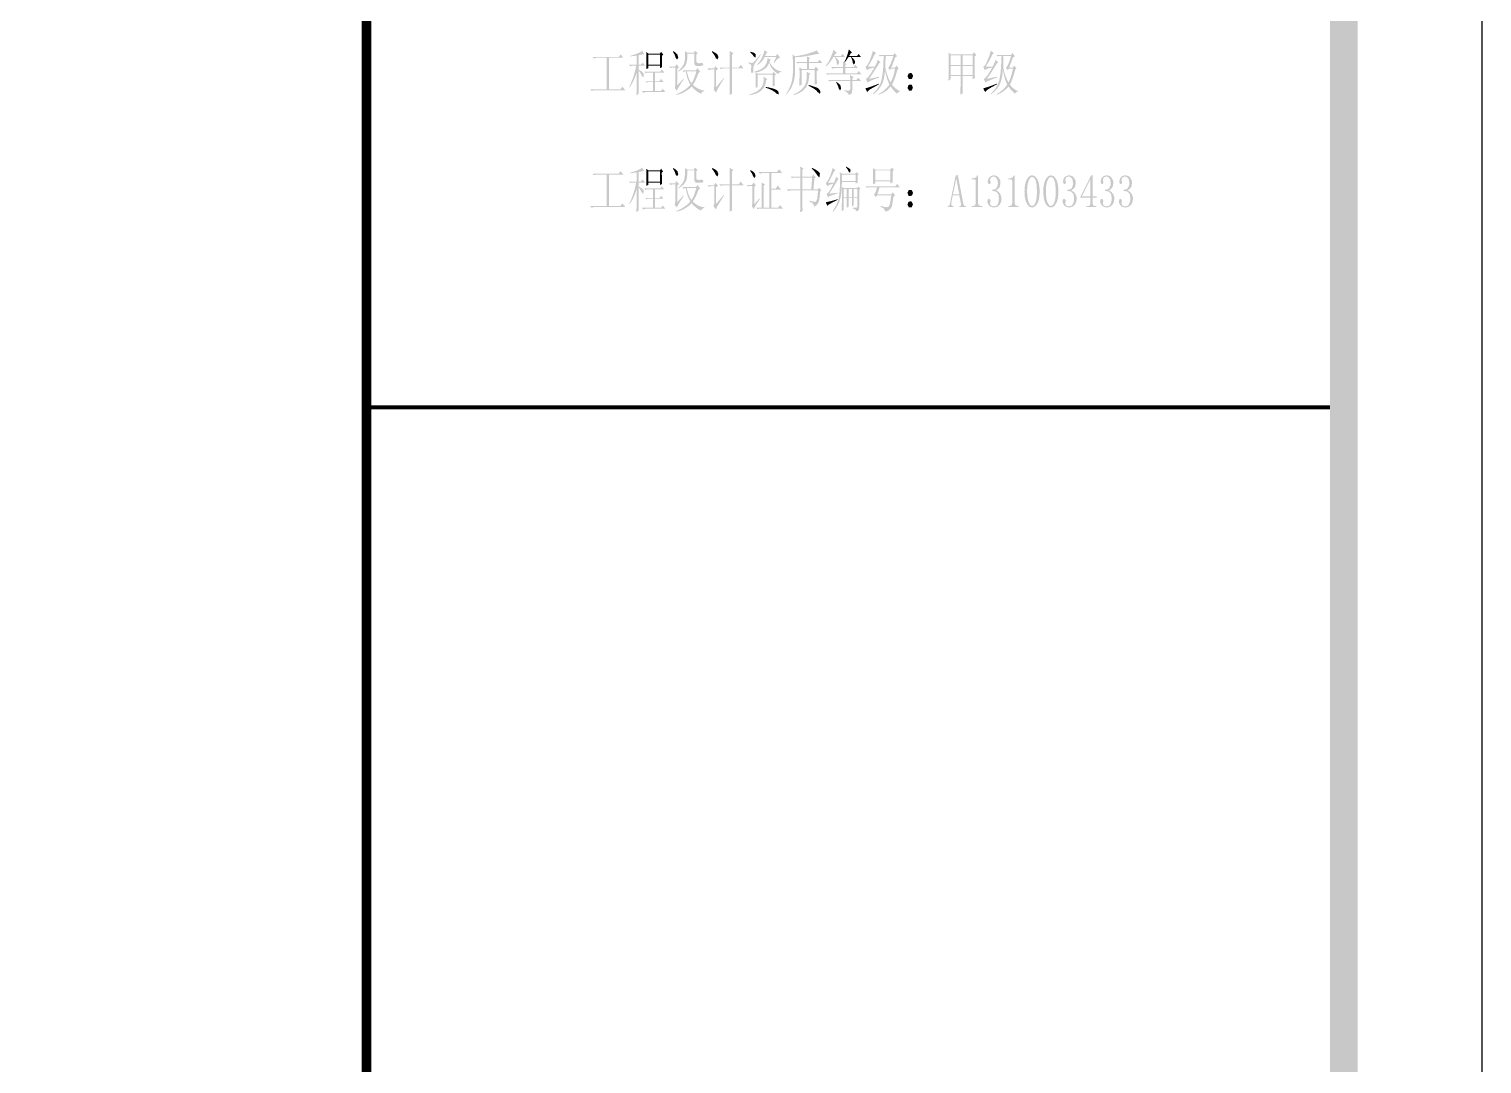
# Paper-space layout 'G2.00 图纸索引' of a CAD drawing. Header units: millimetres. Extents: x 0 to 841, y 0 to 594.
# Drawn here: x 735.9 to 841, y 445.5 to 520.4 of the extents above; entities that cross this region are included whole.
import ezdxf

# ---------------------------------------------------------------- set-up
doc = ezdxf.new("R2010")
doc.units = ezdxf.units.MM
for name, color, linetype in [('TB_A1$0$上海中建-图名', 7, 'Continuous'), ('TB_A1$0$上海中建-图框', 24, 'Continuous'), ('TB_A1$0$上海中建-图框字体', 11, 'Continuous')]:
    doc.layers.add(name, color=color, linetype=linetype)

# ---------------------------------------------------------------- blocks, each defined once
blk = doc.blocks.new('TB_A1$0$上海中建A1图框F版')
at = {"layer": 'TB_A1$0$上海中建-图框字体'}
for points in [[(77888, 51828), (77783, 51828), (77783, 51600), (77866, 51600), (77881, 51619), (77902, 51593), (77679, 51593), (77676, 51593), (77657, 51589), (77648, 51600), (77767, 51600), (77767, 51828), (77695, 51828), (77691, 51828), (77673, 51823), (77664, 51835), (77854, 51835), (77868, 51853)], [(78038, 51854), (78037, 51854), (78022, 51852), (77998, 51847), (77998, 51778), (78015, 51778), (78027, 51793), (78045, 51771), (77998, 51771), (77998, 51743), (78018, 51731), (78031, 51719), (78034, 51714), (78034, 51693), (78030, 51688), (78020, 51698), (78020, 51699), (78011, 51719), (77998, 51738), (77998, 51736), (77998, 51698), (77998, 51664), (77998, 51635), (77998, 51611), (77999, 51592), (77999, 51578), (77999, 51568), (77982, 51558), (77983, 51569), (77983, 51588), (77983, 51609), (77983, 51633), (77984, 51659), (77984, 51688), (77984, 51719), (77981, 51713), (77973, 51690), (77964, 51668), (77954, 51648), (77943, 51629), (77931, 51612), (77929, 51616), (77939, 51636), (77948, 51658), (77957, 51679), (77964, 51700), (77964, 51702), (77971, 51727), (77977, 51750), (77980, 51771), (77947, 51771), (77937, 51766), (77928, 51778), (77984, 51778), (77984, 51844), (77978, 51843), (77960, 51841), (77937, 51838), (77937, 51843), (77948, 51845), (77966, 51851), (77987, 51858), (77990, 51860), (78011, 51869), (78024, 51879)], [(78246, 51872), (78250, 51876), (78265, 51866), (78279, 51852), (78285, 51831), (78277, 51816), (78275, 51816), (78265, 51831), (78259, 51850)], [(78334, 51876), (78350, 51865), (78397, 51865), (78408, 51879), (78425, 51861), (78416, 51853), (78416, 51800), (78417, 51797), (78430, 51788), (78431, 51788), (78450, 51791), (78464, 51789), (78466, 51775), (78460, 51771), (78437, 51769), (78418, 51769), (78406, 51773), (78400, 51791), (78400, 51858), (78351, 51858), (78351, 51846), (78350, 51820), (78346, 51797), (78340, 51779), (78335, 51770), (78323, 51755), (78307, 51741), (78287, 51728), (78284, 51732), (78295, 51742), (78311, 51760), (78322, 51777), (78329, 51793), (78333, 51815), (78334, 51838), (78334, 51852)], [(78528, 51871), (78531, 51876), (78550, 51866), (78565, 51856), (78569, 51851), (78576, 51832), (78568, 51815), (78568, 51815), (78556, 51826), (78554, 51832), (78545, 51849)], [(78582, 51758), (78657, 51758), (78657, 51793), (78657, 51822), (78657, 51847), (78656, 51866), (78656, 51879), (78684, 51861), (78674, 51850), (78674, 51758), (78723, 51758), (78737, 51778), (78758, 51751), (78674, 51751), (78674, 51621), (78674, 51618), (78674, 51594), (78675, 51569), (78656, 51559), (78657, 51584), (78657, 51609), (78657, 51628), (78657, 51751), (78613, 51751), (78609, 51751), (78591, 51747)], [(78793, 51791), (78794, 51797), (78799, 51795), (78816, 51790), (78828, 51794), (78832, 51797), (78842, 51809), (78858, 51827), (78879, 51854), (78883, 51851), (78881, 51849), (78866, 51826), (78853, 51808), (78844, 51794), (78836, 51782), (78829, 51763), (78828, 51754), (78828, 51729), (78828, 51722), (78817, 51719), (78812, 51724), (78810, 51744), (78812, 51750), (78814, 51772), (78810, 51778)], [(78806, 51866), (78808, 51872), (78809, 51872), (78832, 51865), (78844, 51856), (78844, 51854), (78845, 51833), (78843, 51830), (78831, 51838), (78822, 51851)], [(78857, 51781), (78870, 51796), (78883, 51814), (78893, 51833), (78895, 51840), (78904, 51863), (78909, 51883), (78931, 51869), (78925, 51865), (78912, 51840), (78991, 51840), (79000, 51857), (79022, 51831), (79019, 51830), (79003, 51819), (78994, 51810), (78979, 51790), (78975, 51793), (78993, 51833), (78909, 51833), (78903, 51821), (78890, 51803), (78875, 51788), (78860, 51776)], [(79304, 51857), (79289, 51855), (79270, 51852), (79251, 51848), (79231, 51844), (79227, 51844), (79212, 51841), (79194, 51838), (79175, 51835), (79153, 51834), (79130, 51832), (79130, 51740), (79130, 51727), (79129, 51703), (79126, 51680), (79121, 51658), (79114, 51638), (79106, 51618), (79095, 51599), (79082, 51581), (79068, 51565), (79065, 51568), (79072, 51578), (79083, 51597), (79092, 51616), (79100, 51637), (79106, 51658), (79111, 51681), (79113, 51704), (79115, 51728), (79115, 51754), (79115, 51757), (79115, 51788), (79114, 51815), (79113, 51836), (79113, 51853), (79130, 51839), (79152, 51842), (79175, 51847), (79196, 51851), (79213, 51855), (79228, 51860), (79241, 51864), (79252, 51868), (79273, 51875), (79286, 51882)], [(79327, 51791), (79230, 51791), (79230, 51748), (79268, 51748), (79281, 51764), (79300, 51741), (79287, 51733), (79287, 51705), (79287, 51678), (79288, 51656), (79288, 51640), (79272, 51633), (79272, 51741), (79177, 51741), (79177, 51633), (79161, 51625), (79161, 51628), (79162, 51653), (79162, 51678), (79163, 51700), (79163, 51712), (79162, 51737), (79160, 51760), (79179, 51748), (79216, 51748), (79216, 51791), (79169, 51791), (79166, 51791), (79147, 51788), (79138, 51798), (79216, 51798), (79216, 51814), (79215, 51839), (79238, 51826), (79230, 51818), (79230, 51798), (79294, 51798), (79308, 51815)], [(79493, 51833), (79424, 51833), (79436, 51820), (79447, 51806), (79448, 51786), (79439, 51776), (79433, 51782), (79429, 51804), (79427, 51811), (79419, 51833), (79407, 51833), (79396, 51816), (79385, 51798), (79384, 51798), (79371, 51783), (79354, 51766), (79352, 51771), (79364, 51787), (79376, 51806), (79385, 51826), (79392, 51841), (79401, 51863), (79408, 51886), (79432, 51865), (79426, 51861), (79410, 51840), (79461, 51840), (79474, 51857)], [(79607, 51833), (79540, 51833), (79551, 51823), (79562, 51808), (79564, 51791), (79555, 51779), (79548, 51790), (79548, 51791), (79543, 51814), (79534, 51833), (79516, 51833), (79514, 51829), (79499, 51807), (79489, 51794), (79485, 51797), (79487, 51799), (79497, 51819), (79505, 51841), (79506, 51842), (79513, 51865), (79519, 51888), (79541, 51869), (79531, 51857), (79520, 51840), (79578, 51840), (79590, 51856)], [(79750, 51794), (79739, 51789), (79728, 51771), (79716, 51753), (79704, 51734), (79692, 51715), (79679, 51696), (79665, 51676), (79738, 51691), (79738, 51684), (79720, 51679), (79696, 51670), (79677, 51662), (79663, 51655), (79655, 51648), (79642, 51675), (79650, 51679), (79665, 51696), (79667, 51699), (79677, 51713), (79689, 51733), (79704, 51758), (79693, 51756), (79674, 51751), (79667, 51749), (79651, 51739), (79638, 51764), (79644, 51766), (79655, 51779), (79669, 51807), (79672, 51814), (79681, 51838), (79688, 51860), (79693, 51879), (79716, 51863), (79707, 51854), (79701, 51843), (79691, 51823), (79680, 51803), (79669, 51783), (79657, 51764), (79707, 51765), (79712, 51773), (79722, 51794), (79729, 51815)], [(80491, 51764), (80496, 51766), (80508, 51779), (80521, 51807), (80524, 51814), (80534, 51838), (80541, 51860), (80545, 51879), (80569, 51863), (80559, 51854), (80554, 51843), (80544, 51823), (80533, 51803), (80521, 51783), (80509, 51764), (80560, 51765), (80564, 51773), (80574, 51794), (80581, 51815), (80602, 51794), (80591, 51789), (80591, 51788), (80580, 51771), (80569, 51753), (80557, 51734), (80545, 51715), (80532, 51696), (80518, 51676), (80591, 51691), (80591, 51684), (80573, 51679), (80549, 51670), (80530, 51662), (80516, 51655), (80508, 51648), (80495, 51675), (80502, 51679), (80518, 51696), (80520, 51699), (80530, 51713), (80542, 51733), (80557, 51758), (80546, 51756), (80527, 51751), (80519, 51749), (80503, 51739)], [(78154, 51728), (78167, 51743), (78184, 51721), (78117, 51721), (78117, 51659), (78149, 51659), (78161, 51675), (78179, 51653), (78117, 51653), (78117, 51587), (78160, 51587), (78173, 51604), (78192, 51581), (78053, 51581), (78050, 51580), (78031, 51576), (78022, 51587), (78102, 51587), (78102, 51653), (78065, 51653), (78055, 51648), (78046, 51659), (78102, 51659), (78102, 51721), (78058, 51721), (78048, 51716), (78039, 51728)], [(78218, 51765), (78262, 51765), (78272, 51781), (78291, 51760), (78279, 51748), (78279, 51629), (78321, 51676), (78324, 51672), (78319, 51664), (78306, 51645), (78296, 51628), (78284, 51609), (78274, 51590), (78260, 51609), (78263, 51629), (78263, 51758), (78249, 51758), (78245, 51758), (78227, 51754)], [(78497, 51751), (78543, 51751), (78555, 51768), (78573, 51746), (78559, 51738), (78559, 51616), (78614, 51682), (78616, 51678), (78603, 51657), (78588, 51633), (78578, 51616), (78573, 51607), (78568, 51598), (78557, 51576), (78541, 51600), (78545, 51618), (78545, 51626), (78545, 51744), (78528, 51744), (78525, 51744), (78506, 51740)], [(78836, 51728), (78844, 51730), (78866, 51738), (78884, 51746), (78899, 51756), (78910, 51768), (78920, 51782), (78928, 51803), (78931, 51826), (78954, 51815), (78945, 51801), (78953, 51785), (78964, 51769), (78978, 51754), (78993, 51743), (79011, 51735), (79031, 51729), (79031, 51725), (79018, 51723), (79007, 51711), (79004, 51713), (78986, 51726), (78971, 51741), (78959, 51757), (78949, 51775), (78943, 51796), (78936, 51778), (78926, 51763), (78913, 51750), (78898, 51740), (78881, 51731), (78860, 51725), (78837, 51722)], [(78844, 51722), (78862, 51713), (78965, 51713), (78974, 51726), (78993, 51707), (78983, 51700), (78983, 51672), (78983, 51647), (78984, 51629), (78968, 51618), (78968, 51707), (78859, 51707), (78859, 51618), (78844, 51608), (78844, 51621), (78845, 51646), (78845, 51668), (78845, 51673), (78844, 51697)], [(79242, 51713), (79231, 51703), (79231, 51695), (79229, 51669), (79224, 51647), (79216, 51627), (79206, 51609), (79194, 51597), (79180, 51585), (79163, 51575), (79144, 51566), (79121, 51558), (79120, 51564), (79138, 51572), (79156, 51582), (79172, 51596), (79183, 51605), (79197, 51622), (79206, 51640), (79212, 51663), (79215, 51686), (79215, 51703), (79215, 51726)], [(79610, 51709), (79385, 51709), (79382, 51709), (79363, 51706), (79354, 51716), (79478, 51716), (79478, 51754), (79423, 51754), (79420, 51754), (79401, 51750), (79392, 51761), (79478, 51761), (79478, 51780), (79476, 51801), (79501, 51783), (79493, 51775), (79493, 51761), (79553, 51761), (79566, 51778), (79585, 51754), (79493, 51754), (79493, 51716), (79578, 51716), (79591, 51733)], [(78797, 51561), (78813, 51566), (78831, 51574), (78850, 51583), (78861, 51590), (78877, 51603), (78889, 51619), (78893, 51625), (78900, 51646), (78904, 51671), (78904, 51691), (78929, 51673), (78920, 51664), (78920, 51659), (78915, 51637), (78906, 51615), (78899, 51605), (78884, 51590), (78866, 51578), (78856, 51572), (78838, 51566), (78819, 51561), (78798, 51557)], [(78917, 51618), (78926, 51616), (78948, 51612), (78966, 51607), (78980, 51603), (78996, 51596), (79009, 51584), (79013, 51565), (79012, 51564), (78997, 51568), (78986, 51579), (78967, 51591), (78956, 51597), (78938, 51605), (78917, 51612)], [(79313, 51586), (79311, 51569), (79307, 51568), (79291, 51583), (79283, 51592), (79269, 51603), (79250, 51614), (79227, 51626), (79228, 51632), (79245, 51627), (79267, 51620), (79284, 51614), (79296, 51608), (79303, 51602)], [(79607, 51661), (79544, 51661), (79544, 51597), (79541, 51575), (79539, 51572), (79522, 51558), (79519, 51564), (79506, 51578), (79487, 51589), (79487, 51594), (79504, 51591), (79520, 51590), (79529, 51599), (79529, 51661), (79400, 51661), (79396, 51661), (79378, 51657), (79369, 51668), (79529, 51668), (79529, 51679), (79528, 51704), (79553, 51688), (79544, 51679), (79544, 51668), (79574, 51668), (79588, 51684)], [(79738, 51641), (79738, 51636), (79724, 51629), (79703, 51617), (79687, 51608), (79675, 51601), (79665, 51594), (79652, 51581), (79638, 51607), (79642, 51608), (79656, 51612), (79672, 51617), (79691, 51624), (79713, 51632)], [(79972, 51718), (79974, 51716), (79984, 51699), (79984, 51696), (79976, 51677), (79973, 51675), (79955, 51674), (79952, 51676), (79944, 51695), (79944, 51697), (79953, 51716)], [(79972, 51634), (79974, 51633), (79983, 51613), (79974, 51593), (79973, 51591), (79955, 51590), (79944, 51609), (79944, 51612), (79951, 51631), (79954, 51633)], [(80577, 51629), (80590, 51636), (80590, 51641), (80566, 51632), (80544, 51624), (80525, 51617), (80508, 51612), (80495, 51608), (80491, 51607), (80505, 51581), (80518, 51594), (80528, 51601), (80539, 51608), (80555, 51617)], [(77902, 50748), (77679, 50748), (77675, 50748), (77657, 50744), (77648, 50755), (77767, 50755), (77767, 50983), (77695, 50983), (77691, 50983), (77672, 50979), (77664, 50990), (77853, 50990), (77868, 51008), (77888, 50983), (77783, 50983), (77783, 50755), (77865, 50755), (77881, 50775)], [(77999, 50723), (77982, 50713), (77982, 50725), (77983, 50743), (77983, 50765), (77983, 50788), (77983, 50815), (77983, 50843), (77983, 50875), (77981, 50868), (77973, 50845), (77964, 50824), (77954, 50803), (77943, 50785), (77931, 50768), (77929, 50772), (77939, 50791), (77948, 50813), (77956, 50834), (77963, 50855), (77964, 50857), (77971, 50882), (77976, 50905), (77980, 50926), (77946, 50926), (77937, 50922), (77927, 50933), (77983, 50933), (77983, 51000), (77977, 50998), (77960, 50996), (77937, 50993), (77937, 50998), (77948, 51001), (77966, 51006), (77987, 51013), (77990, 51015), (78011, 51025), (78023, 51034), (78037, 51009), (78037, 51009), (78021, 51007), (77998, 51002), (77998, 50933), (78014, 50933), (78027, 50948), (78044, 50926), (77998, 50926), (77998, 50898), (78018, 50886), (78031, 50875), (78034, 50869), (78033, 50848), (78030, 50843), (78020, 50854), (78011, 50874), (77998, 50893), (77998, 50853), (77998, 50819), (77998, 50790), (77998, 50766), (77998, 50747), (77999, 50733)], [(78265, 50986), (78259, 51005), (78246, 51027), (78249, 51031), (78265, 51021), (78279, 51007), (78285, 50986), (78276, 50971)], [(78286, 50883), (78284, 50887), (78295, 50897), (78311, 50915), (78322, 50932), (78328, 50948), (78332, 50970), (78334, 50993), (78334, 51007), (78334, 51031), (78350, 51020), (78397, 51020), (78407, 51034), (78425, 51016), (78416, 51008), (78416, 50955), (78416, 50952), (78429, 50943), (78431, 50943), (78450, 50947), (78464, 50944), (78466, 50930), (78460, 50926), (78436, 50925), (78418, 50925), (78406, 50928), (78400, 50947), (78400, 51013), (78351, 51013), (78351, 51001), (78349, 50975), (78346, 50953), (78340, 50934), (78334, 50925), (78322, 50910), (78306, 50897)], [(78556, 50981), (78554, 50987), (78544, 51004), (78528, 51026), (78531, 51031), (78550, 51022), (78565, 51011), (78568, 51006), (78576, 50987), (78568, 50969)], [(78656, 50715), (78656, 50740), (78657, 50764), (78657, 50783), (78657, 50906), (78612, 50906), (78609, 50906), (78590, 50902), (78581, 50913), (78657, 50913), (78657, 50948), (78657, 50978), (78656, 51002), (78656, 51021), (78656, 51034), (78684, 51016), (78674, 51005), (78674, 50913), (78722, 50913), (78737, 50933), (78758, 50906), (78674, 50906), (78674, 50776), (78674, 50773), (78674, 50749), (78675, 50725)], [(78827, 50970), (78827, 50971), (78819, 50989), (78805, 51011), (78807, 51016), (78825, 51006), (78838, 50994), (78845, 50973), (78836, 50959)], [(78848, 50745), (78888, 50745), (78888, 50890), (78888, 50925), (78913, 50912), (78902, 50901), (78902, 50745), (78944, 50745), (78944, 50994), (78897, 50994), (78893, 50994), (78875, 50990), (78866, 51001), (78998, 51001), (79016, 51022), (79037, 50994), (78958, 50994), (78958, 50881), (78990, 50881), (79004, 50904), (79029, 50875), (78958, 50875), (78958, 50745), (79008, 50745), (79022, 50763), (79042, 50738), (78879, 50738), (78875, 50738), (78857, 50734)], [(79373, 50856), (79374, 50857), (79382, 50869), (79393, 50889), (79407, 50918), (79395, 50914), (79375, 50907), (79363, 50900), (79352, 50923), (79362, 50932), (79376, 50956), (79380, 50964), (79388, 50984), (79395, 51006), (79402, 51031), (79423, 51015), (79414, 51009), (79412, 51004), (79401, 50983), (79391, 50962), (79380, 50942), (79370, 50923), (79412, 50926), (79420, 50945), (79427, 50969), (79446, 50951), (79438, 50945), (79436, 50940), (79423, 50918), (79411, 50898), (79399, 50879), (79388, 50862), (79378, 50845), (79438, 50852), (79438, 50847), (79416, 50840), (79394, 50833), (79378, 50826), (79369, 50819), (79357, 50843), (79357, 50843)], [(79498, 51037), (79500, 51041), (79500, 51041), (79522, 51028), (79532, 51018), (79528, 50997), (79517, 51005), (79512, 51018)], [(78192, 50736), (78053, 50736), (78049, 50736), (78031, 50731), (78022, 50743), (78102, 50743), (78102, 50808), (78064, 50808), (78054, 50804), (78045, 50815), (78102, 50815), (78102, 50876), (78058, 50876), (78048, 50872), (78039, 50883), (78154, 50883), (78166, 50898), (78184, 50876), (78116, 50876), (78116, 50815), (78149, 50815), (78161, 50830), (78178, 50808), (78116, 50808), (78116, 50743), (78160, 50743), (78173, 50759)], [(78274, 50745), (78259, 50765), (78263, 50784), (78263, 50913), (78249, 50913), (78245, 50913), (78226, 50909), (78218, 50920), (78262, 50920), (78272, 50936), (78291, 50915), (78278, 50904), (78278, 50784), (78321, 50831), (78324, 50827), (78318, 50819), (78306, 50800), (78295, 50783), (78284, 50765)], [(78540, 50755), (78545, 50773), (78545, 50781), (78545, 50900), (78528, 50900), (78525, 50900), (78506, 50895), (78497, 50906), (78543, 50906), (78555, 50923), (78573, 50901), (78559, 50893), (78559, 50772), (78614, 50837), (78616, 50833), (78603, 50812), (78588, 50788), (78578, 50771), (78573, 50762), (78568, 50754), (78557, 50731)], [(78817, 50754), (78818, 50755), (78821, 50779), (78821, 50902), (78811, 50902), (78808, 50902), (78789, 50898), (78780, 50909), (78817, 50909), (78830, 50926), (78846, 50904), (78836, 50895), (78836, 50770), (78872, 50811), (78875, 50806), (78874, 50805), (78860, 50784), (78850, 50768), (78842, 50755), (78831, 50734)], [(79641, 50898), (79855, 50898), (79869, 50916), (79889, 50891), (79741, 50891), (79726, 50840), (79825, 50840), (79837, 50855), (79854, 50834), (79843, 50825), (79839, 50801), (79834, 50772), (79829, 50752), (79824, 50741), (79809, 50726), (79804, 50723), (79784, 50715), (79781, 50724), (79770, 50739), (79749, 50752), (79751, 50758), (79774, 50750), (79792, 50747), (79805, 50750), (79810, 50755), (79816, 50771), (79821, 50797), (79826, 50833), (79724, 50833), (79714, 50820), (79701, 50840), (79701, 50840), (79714, 50858), (79716, 50866), (79723, 50891), (79660, 50891), (79650, 50887)], [(80454, 50978), (80450, 50978), (80438, 50962), (80436, 50961), (80417, 50956), (80407, 50956), (80407, 50949), (80426, 50949), (80435, 50946), (80437, 50937), (80437, 50777), (80433, 50761), (80417, 50756), (80407, 50756), (80407, 50748), (80485, 50748), (80485, 50756), (80474, 50756), (80459, 50761), (80454, 50777)], [(80719, 50978), (80714, 50978), (80702, 50962), (80701, 50961), (80682, 50956), (80672, 50956), (80672, 50949), (80691, 50949), (80699, 50946), (80701, 50937), (80701, 50777), (80697, 50761), (80682, 50756), (80672, 50756), (80672, 50748), (80749, 50748), (80749, 50756), (80739, 50756), (80724, 50761), (80719, 50777)], [(79352, 50783), (79357, 50784), (79369, 50787), (79388, 50791), (79410, 50797), (79438, 50805), (79438, 50800), (79430, 50796), (79405, 50784), (79385, 50773), (79372, 50765), (79363, 50758)], [(79953, 50871), (79973, 50873), (79984, 50852), (79976, 50832), (79973, 50830), (79954, 50829), (79951, 50831), (79943, 50851)], [(79952, 50788), (79971, 50790), (79973, 50788), (79983, 50768), (79974, 50747), (79954, 50746), (79943, 50766)]]:
    blk.add_hatch(color=256, dxfattribs=at).paths.add_polyline_path(points)
h = blk.add_hatch(color=256, dxfattribs=at)
h.paths.add_polyline_path([(78152, 51851), (78069, 51851), (78069, 51778), (78152, 51778)], flags=16)
h.paths.add_polyline_path([(78151, 51858), (78161, 51871), (78177, 51851), (78167, 51843), (78167, 51827), (78167, 51797), (78167, 51775), (78168, 51760), (78152, 51753), (78152, 51771), (78069, 51771), (78069, 51754), (78053, 51746), (78054, 51761), (78054, 51785), (78055, 51810), (78055, 51822), (78054, 51847), (78053, 51871), (78070, 51858)])
h = blk.add_hatch(color=256, dxfattribs=at)
h.paths.add_polyline_path([(79834, 51819), (79841, 51841), (79785, 51841), (79785, 51830), (79784, 51806), (79784, 51782), (79783, 51758), (79790, 51730), (79797, 51705), (79805, 51683), (79813, 51665), (79822, 51650), (79826, 51659), (79834, 51677), (79842, 51699), (79848, 51723), (79854, 51750), (79823, 51750), (79817, 51738), (79803, 51757), (79811, 51763), (79823, 51788), (79826, 51797)], flags=16)
h.paths.add_polyline_path([(79868, 51840), (79855, 51832), (79850, 51818), (79840, 51792), (79832, 51772), (79826, 51757), (79853, 51757), (79864, 51771), (79879, 51751), (79870, 51741), (79864, 51719), (79857, 51696), (79849, 51674), (79841, 51653), (79832, 51634), (79841, 51622), (79856, 51608), (79872, 51596), (79889, 51587), (79889, 51583), (79881, 51582), (79867, 51569), (79864, 51572), (79849, 51586), (79835, 51602), (79822, 51621), (79820, 51618), (79805, 51603), (79790, 51590), (79773, 51578), (79755, 51569), (79736, 51561), (79734, 51565), (79736, 51566), (79754, 51577), (79771, 51590), (79786, 51603), (79801, 51618), (79813, 51634), (79806, 51650), (79798, 51671), (79791, 51693), (79785, 51717), (79781, 51743), (79779, 51718), (79775, 51692), (79770, 51669), (79764, 51649), (79756, 51632), (79753, 51626), (79742, 51609), (79729, 51593), (79713, 51578), (79695, 51564), (79693, 51568), (79699, 51574), (79716, 51592), (79729, 51609), (79740, 51627), (79748, 51644), (79752, 51658), (79758, 51680), (79762, 51703), (79765, 51729), (79767, 51743), (79768, 51765), (79769, 51789), (79770, 51814), (79771, 51841), (79753, 51841), (79743, 51838), (79734, 51848), (79840, 51848), (79851, 51863)])
h = blk.add_hatch(color=256, dxfattribs=at)
h.paths.add_polyline_path([(80328, 51846), (80256, 51846), (80256, 51776), (80328, 51776)], flags=16)
h.paths.add_polyline_path([(80414, 51846), (80342, 51846), (80342, 51776), (80414, 51776)], flags=16)
h.paths.add_polyline_path([(80328, 51769), (80256, 51769), (80256, 51704), (80328, 51704)], flags=16)
h.paths.add_polyline_path([(80414, 51769), (80342, 51769), (80342, 51704), (80414, 51704)], flags=16)
h.paths.add_polyline_path([(80240, 51866), (80257, 51854), (80414, 51854), (80425, 51869), (80442, 51847), (80429, 51839), (80429, 51819), (80429, 51783), (80430, 51753), (80430, 51728), (80430, 51707), (80431, 51692), (80431, 51682), (80414, 51672), (80414, 51697), (80342, 51697), (80342, 51690), (80342, 51655), (80343, 51625), (80343, 51602), (80343, 51584), (80344, 51572), (80327, 51562), (80327, 51583), (80327, 51615), (80328, 51642), (80328, 51665), (80328, 51683), (80328, 51697), (80256, 51697), (80256, 51673), (80240, 51663), (80240, 51669), (80241, 51693), (80241, 51717), (80242, 51741), (80242, 51765), (80242, 51770), (80242, 51794), (80241, 51819), (80241, 51843)])
h = blk.add_hatch(color=256, dxfattribs=at)
h.paths.add_polyline_path([(80679, 51797), (80686, 51819), (80693, 51841), (80638, 51841), (80637, 51830), (80637, 51806), (80636, 51782), (80636, 51758), (80642, 51730), (80650, 51705), (80658, 51683), (80666, 51665), (80674, 51650), (80679, 51659), (80687, 51677), (80694, 51699), (80701, 51723), (80707, 51750), (80676, 51750), (80670, 51738), (80655, 51757), (80663, 51763), (80676, 51788)], flags=16)
h.paths.add_polyline_path([(80587, 51848), (80692, 51848), (80703, 51863), (80721, 51840), (80708, 51832), (80702, 51818), (80692, 51792), (80684, 51772), (80679, 51757), (80705, 51757), (80717, 51771), (80732, 51751), (80722, 51741), (80717, 51719), (80710, 51696), (80702, 51674), (80694, 51653), (80684, 51634), (80694, 51622), (80708, 51608), (80725, 51596), (80742, 51587), (80742, 51583), (80733, 51582), (80720, 51569), (80717, 51572), (80702, 51586), (80687, 51602), (80674, 51621), (80672, 51618), (80658, 51603), (80642, 51590), (80626, 51578), (80608, 51569), (80589, 51561), (80587, 51565), (80588, 51566), (80607, 51577), (80624, 51590), (80639, 51603), (80653, 51618), (80665, 51634), (80658, 51650), (80650, 51671), (80644, 51693), (80638, 51717), (80633, 51743), (80631, 51718), (80628, 51692), (80623, 51669), (80617, 51649), (80609, 51632), (80606, 51626), (80595, 51609), (80581, 51593), (80566, 51578), (80548, 51564), (80545, 51568), (80552, 51574), (80568, 51592), (80582, 51609), (80592, 51627), (80600, 51644), (80605, 51658), (80610, 51680), (80615, 51703), (80618, 51729), (80619, 51743), (80620, 51765), (80622, 51789), (80623, 51814), (80624, 51841), (80605, 51841), (80595, 51838)])
h = blk.add_hatch(color=256, dxfattribs=at)
h.paths.add_polyline_path([(78410, 51709), (78415, 51731), (78346, 51731), (78347, 51728), (78355, 51700), (78362, 51677), (78371, 51658), (78381, 51644), (78393, 51666), (78403, 51688)], flags=16)
h.paths.add_polyline_path([(78315, 51738), (78412, 51738), (78425, 51753), (78444, 51726), (78431, 51719), (78430, 51715), (78421, 51691), (78412, 51669), (78402, 51650), (78391, 51633), (78402, 51622), (78418, 51611), (78435, 51602), (78453, 51595), (78473, 51591), (78473, 51587), (78459, 51582), (78450, 51568), (78446, 51570), (78428, 51579), (78412, 51591), (78396, 51605), (78382, 51621), (78376, 51615), (78361, 51601), (78344, 51590), (78328, 51579), (78309, 51571), (78291, 51564), (78272, 51559), (78270, 51564), (78273, 51565), (78295, 51575), (78315, 51586), (78333, 51597), (78348, 51609), (78361, 51621), (78372, 51633), (78367, 51642), (78358, 51662), (78350, 51683), (78344, 51706), (78340, 51731), (78324, 51726)])
for points in [[(79459, 51627), (79463, 51606), (79456, 51593), (79454, 51593), (79445, 51609), (79439, 51628), (79427, 51650), (79429, 51654), (79445, 51642), (79458, 51629)], [(79251, 51027), (79254, 51031), (79264, 51027), (79287, 51014), (79302, 51003), (79309, 50994), (79310, 50990), (79307, 50968), (79304, 50963), (79292, 50976), (79292, 50976), (79283, 50990), (79269, 51008)]]:
    blk.add_hatch(color=256, dxfattribs=at).paths.add_polyline_path(points, flags=17)
h = blk.add_hatch(color=256, dxfattribs=at)
h.paths.add_polyline_path([(78152, 51006), (78069, 51006), (78069, 50933), (78152, 50933)], flags=16)
h.paths.add_polyline_path([(78152, 50908), (78152, 50926), (78069, 50926), (78069, 50909), (78053, 50901), (78054, 50916), (78054, 50940), (78054, 50965), (78054, 50978), (78054, 51002), (78053, 51026), (78070, 51013), (78151, 51013), (78161, 51026), (78176, 51006), (78166, 50998), (78166, 50982), (78167, 50952), (78167, 50930), (78168, 50915)])
h = blk.add_hatch(color=256, dxfattribs=at)
h.paths.add_polyline_path([(79254, 50962), (79183, 50962), (79183, 50876), (79247, 50876)], flags=16)
h.paths.add_polyline_path([(79071, 50876), (79168, 50876), (79168, 50962), (79128, 50962), (79124, 50962), (79106, 50958), (79097, 50969), (79168, 50969), (79168, 51008), (79168, 51016), (79166, 51041), (79192, 51027), (79183, 51018), (79183, 50969), (79252, 50969), (79262, 50983), (79279, 50963), (79270, 50955), (79263, 50876), (79295, 50876), (79303, 50888), (79320, 50870), (79312, 50863), (79310, 50840), (79307, 50816), (79303, 50794), (79298, 50779), (79287, 50763), (79270, 50752), (79269, 50753), (79260, 50773), (79254, 50778), (79234, 50788), (79235, 50794), (79240, 50793), (79263, 50787), (79276, 50786), (79280, 50787), (79290, 50808), (79291, 50818), (79294, 50841), (79297, 50869), (79183, 50869), (79183, 50756), (79183, 50750), (79185, 50722), (79166, 50711), (79167, 50727), (79168, 50747), (79168, 50869), (79102, 50869), (79099, 50869), (79080, 50865)])
h = blk.add_hatch(color=256, dxfattribs=at)
h.paths.add_polyline_path([(79401, 50718), (79407, 50726), (79419, 50746), (79430, 50767), (79438, 50787), (79444, 50808), (79446, 50819), (79450, 50840), (79452, 50864), (79454, 50889), (79454, 50916), (79454, 50934), (79454, 50963), (79454, 50986), (79453, 51001), (79469, 50990), (79566, 50990), (79576, 51002), (79591, 50984), (79583, 50976), (79583, 50973), (79583, 50944), (79584, 50926), (79569, 50918), (79569, 50930), (79469, 50930), (79469, 50928), (79468, 50902), (79467, 50877), (79465, 50853), (79462, 50831), (79457, 50809), (79451, 50789), (79443, 50769), (79432, 50750), (79419, 50731), (79404, 50713)])
h.paths.add_polyline_path([(79569, 50983), (79469, 50983), (79469, 50937), (79569, 50937)], flags=16)
h = blk.add_hatch(color=256, dxfattribs=at)
h.paths.add_polyline_path([(79820, 51013), (79710, 51013), (79710, 50941), (79820, 50941)], flags=16)
h.paths.add_polyline_path([(79693, 50913), (79693, 50924), (79694, 50948), (79694, 50973), (79694, 50984), (79694, 51008), (79693, 51031), (79710, 51020), (79820, 51020), (79829, 51034), (79845, 51018), (79836, 51008), (79836, 50996), (79836, 50965), (79836, 50942), (79837, 50927), (79820, 50919), (79820, 50934), (79710, 50934), (79710, 50920)])
h = blk.add_hatch(color=256, dxfattribs=at)
h.paths.add_polyline_path([(78409, 50864), (78415, 50886), (78346, 50886), (78347, 50883), (78354, 50855), (78362, 50832), (78371, 50813), (78381, 50800), (78393, 50821), (78402, 50843)], flags=16)
h.paths.add_polyline_path([(78272, 50715), (78270, 50719), (78273, 50720), (78295, 50731), (78315, 50741), (78332, 50753), (78348, 50764), (78361, 50776), (78372, 50788), (78367, 50797), (78358, 50817), (78350, 50838), (78344, 50861), (78340, 50886), (78324, 50881), (78315, 50893), (78412, 50893), (78425, 50908), (78444, 50881), (78431, 50875), (78429, 50870), (78421, 50846), (78412, 50825), (78402, 50806), (78390, 50788), (78402, 50778), (78417, 50766), (78434, 50757), (78453, 50750), (78473, 50747), (78473, 50743), (78459, 50737), (78450, 50723), (78446, 50725), (78428, 50734), (78412, 50746), (78396, 50760), (78382, 50776), (78376, 50770), (78360, 50756), (78344, 50745), (78327, 50734), (78309, 50726), (78291, 50720)])
h = blk.add_hatch(color=256, dxfattribs=at)
h.paths.add_polyline_path([(79504, 50879), (79482, 50879), (79482, 50820), (79504, 50820)], flags=16)
h.paths.add_polyline_path([(79541, 50879), (79517, 50879), (79517, 50820), (79541, 50820)], flags=16)
h.paths.add_polyline_path([(79581, 50879), (79554, 50879), (79554, 50820), (79581, 50820)], flags=16)
h.paths.add_polyline_path([(79483, 50886), (79579, 50886), (79588, 50898), (79602, 50881), (79594, 50873), (79594, 50748), (79592, 50730), (79576, 50716), (79565, 50731), (79546, 50740), (79546, 50745), (79563, 50743), (79577, 50743), (79581, 50751), (79581, 50813), (79554, 50813), (79554, 50761), (79541, 50752), (79541, 50813), (79517, 50813), (79517, 50751), (79504, 50743), (79504, 50813), (79482, 50813), (79482, 50727), (79467, 50719), (79468, 50740), (79468, 50765), (79469, 50787), (79469, 50877), (79469, 50894)])
h = blk.add_hatch(color=256, dxfattribs=at)
h.paths.add_polyline_path([(80307, 50982), (80292, 50975), (80297, 50952), (80318, 50841), (80273, 50841), (80318, 50833), (80330, 50775), (80330, 50760), (80322, 50756), (80318, 50756), (80318, 50748), (80364, 50748), (80364, 50756), (80360, 50756), (80353, 50760), (80348, 50770)])
h.paths.add_polyline_path([(80292, 50975), (80250, 50770), (80246, 50760), (80239, 50756), (80235, 50756), (80235, 50748), (80274, 50748), (80274, 50756), (80271, 50756), (80261, 50764), (80261, 50782), (80271, 50833), (80318, 50833), (80273, 50841), (80296, 50952), (80297, 50952)])
h = blk.add_hatch(color=256, dxfattribs=at)
h.paths.add_polyline_path([(80570, 50978), (80555, 50976), (80538, 50966), (80529, 50954), (80524, 50933), (80528, 50918), (80536, 50914), (80543, 50918), (80546, 50929), (80543, 50935), (80541, 50950), (80550, 50964), (80565, 50970), (80589, 50973)])
h.paths.add_polyline_path([(80589, 50973), (80565, 50970), (80575, 50968), (80590, 50955), (80594, 50946), (80598, 50922), (80596, 50906), (80588, 50886), (80577, 50877), (80557, 50873), (80557, 50865), (80561, 50865), (80582, 50861), (80596, 50850), (80602, 50837), (80605, 50812), (80603, 50787), (80596, 50768), (80586, 50758), (80565, 50753), (80595, 50752), (80609, 50764), (80610, 50765), (80621, 50786), (80624, 50809), (80623, 50819), (80615, 50842), (80615, 50843), (80603, 50858), (80584, 50870), (80595, 50876), (80609, 50891), (80613, 50902), (80616, 50926), (80615, 50940), (80604, 50961)])
h.paths.add_polyline_path([(80533, 50809), (80525, 50804), (80521, 50789), (80523, 50778), (80535, 50758), (80548, 50750), (80568, 50745), (80575, 50746), (80595, 50752), (80565, 50753), (80549, 50758), (80540, 50772), (80542, 50781), (80545, 50793), (80542, 50802)])
h = blk.add_hatch(color=256, dxfattribs=at)
h.paths.add_polyline_path([(80845, 50978), (80834, 50976), (80819, 50966), (80806, 50946), (80801, 50935), (80795, 50914), (80791, 50890), (80790, 50862), (80791, 50842), (80793, 50817), (80798, 50794), (80806, 50776), (80813, 50764), (80828, 50750), (80845, 50756), (80832, 50762), (80820, 50784), (80818, 50789), (80813, 50809), (80810, 50833), (80809, 50862), (80809, 50868), (80810, 50895), (80814, 50919), (80820, 50939), (80831, 50960), (80845, 50967), (80863, 50973)])
h.paths.add_polyline_path([(80863, 50973), (80845, 50967), (80861, 50960), (80872, 50939), (80872, 50936), (80877, 50915), (80879, 50890), (80880, 50862), (80880, 50855), (80879, 50827), (80876, 50803), (80871, 50784), (80860, 50764), (80845, 50756), (80828, 50750), (80845, 50745), (80855, 50747), (80871, 50757), (80884, 50777), (80889, 50788), (80895, 50809), (80898, 50834), (80900, 50862), (80899, 50880), (80896, 50906), (80892, 50928), (80884, 50947), (80877, 50959)])
h = blk.add_hatch(color=256, dxfattribs=at)
h.paths.add_polyline_path([(80981, 50978), (80970, 50976), (80955, 50966), (80942, 50946), (80937, 50935), (80931, 50914), (80927, 50890), (80926, 50862), (80927, 50842), (80929, 50817), (80934, 50794), (80942, 50776), (80949, 50764), (80964, 50750), (80981, 50756), (80968, 50762), (80956, 50784), (80954, 50789), (80949, 50809), (80946, 50833), (80945, 50862), (80945, 50868), (80946, 50895), (80950, 50919), (80956, 50939), (80967, 50960), (80981, 50967), (80999, 50973)])
h.paths.add_polyline_path([(80999, 50973), (80981, 50967), (80997, 50960), (81008, 50939), (81008, 50936), (81013, 50915), (81015, 50890), (81016, 50862), (81016, 50855), (81015, 50827), (81012, 50803), (81007, 50784), (80996, 50764), (80981, 50756), (80964, 50750), (80981, 50745), (80991, 50747), (81007, 50757), (81020, 50777), (81025, 50788), (81031, 50809), (81034, 50834), (81036, 50862), (81035, 50880), (81032, 50906), (81028, 50928), (81020, 50947), (81013, 50959)])
h = blk.add_hatch(color=256, dxfattribs=at)
h.paths.add_polyline_path([(81114, 50978), (81100, 50976), (81082, 50966), (81074, 50954), (81068, 50933), (81073, 50918), (81080, 50914), (81087, 50918), (81090, 50929), (81087, 50935), (81085, 50950), (81094, 50964), (81110, 50970), (81134, 50973)])
h.paths.add_polyline_path([(81134, 50973), (81110, 50970), (81120, 50968), (81134, 50955), (81138, 50946), (81141, 50922), (81140, 50906), (81132, 50886), (81122, 50877), (81101, 50873), (81101, 50865), (81105, 50865), (81126, 50861), (81139, 50850), (81146, 50837), (81149, 50812), (81147, 50787), (81139, 50768), (81129, 50758), (81110, 50753), (81138, 50752), (81153, 50764), (81154, 50765), (81165, 50786), (81168, 50809), (81167, 50819), (81160, 50842), (81159, 50843), (81147, 50858), (81128, 50870), (81139, 50876), (81153, 50891), (81158, 50902), (81161, 50926), (81159, 50940), (81148, 50961)])
h.paths.add_polyline_path([(81077, 50809), (81069, 50804), (81065, 50789), (81067, 50778), (81079, 50758), (81092, 50750), (81112, 50745), (81120, 50746), (81138, 50752), (81110, 50753), (81093, 50758), (81084, 50772), (81086, 50781), (81089, 50793), (81086, 50802)])
h = blk.add_hatch(color=256, dxfattribs=at)
h.paths.add_polyline_path([(81283, 50978), (81266, 50945), (81266, 50825), (81204, 50825), (81283, 50825)], flags=17)
h.paths.add_polyline_path([(81283, 50978), (81272, 50978), (81195, 50824), (81195, 50817), (81266, 50817), (81266, 50773), (81263, 50760), (81250, 50756), (81238, 50756), (81238, 50748), (81309, 50748), (81309, 50756), (81299, 50756), (81287, 50760), (81283, 50773), (81283, 50817), (81312, 50817), (81312, 50825), (81283, 50825), (81204, 50825), (81265, 50945), (81266, 50945)])
h = blk.add_hatch(color=256, dxfattribs=at)
h.paths.add_polyline_path([(81386, 50978), (81371, 50976), (81354, 50966), (81346, 50954), (81341, 50933), (81345, 50918), (81352, 50914), (81359, 50918), (81361, 50929), (81359, 50935), (81357, 50950), (81366, 50964), (81382, 50970), (81406, 50973)])
h.paths.add_polyline_path([(81406, 50973), (81382, 50970), (81392, 50968), (81406, 50955), (81410, 50946), (81414, 50922), (81412, 50906), (81404, 50886), (81393, 50877), (81373, 50873), (81373, 50865), (81377, 50865), (81398, 50861), (81411, 50850), (81418, 50837), (81421, 50812), (81419, 50787), (81411, 50768), (81402, 50758), (81382, 50753), (81410, 50752), (81426, 50764), (81427, 50765), (81437, 50786), (81440, 50809), (81440, 50819), (81432, 50842), (81431, 50843), (81419, 50858), (81400, 50870), (81411, 50876), (81426, 50891), (81430, 50902), (81433, 50926), (81431, 50940), (81420, 50961)])
h.paths.add_polyline_path([(81349, 50809), (81342, 50804), (81337, 50789), (81339, 50778), (81351, 50758), (81365, 50750), (81384, 50745), (81392, 50746), (81410, 50752), (81382, 50753), (81365, 50758), (81356, 50772), (81358, 50781), (81360, 50793), (81358, 50802)])
h = blk.add_hatch(color=256, dxfattribs=at)
h.paths.add_polyline_path([(81521, 50978), (81506, 50976), (81489, 50966), (81481, 50954), (81476, 50933), (81480, 50918), (81487, 50914), (81494, 50918), (81496, 50929), (81494, 50935), (81492, 50950), (81501, 50964), (81517, 50970), (81541, 50973)])
h.paths.add_polyline_path([(81541, 50973), (81517, 50970), (81527, 50968), (81541, 50955), (81545, 50946), (81549, 50922), (81547, 50906), (81539, 50886), (81528, 50877), (81508, 50873), (81508, 50865), (81512, 50865), (81533, 50861), (81546, 50850), (81553, 50837), (81556, 50812), (81554, 50787), (81546, 50768), (81537, 50758), (81517, 50753), (81545, 50752), (81561, 50764), (81562, 50765), (81572, 50786), (81575, 50809), (81575, 50819), (81567, 50842), (81566, 50843), (81554, 50858), (81535, 50870), (81546, 50876), (81561, 50891), (81565, 50902), (81568, 50926), (81566, 50940), (81555, 50961)])
h.paths.add_polyline_path([(81484, 50809), (81477, 50804), (81472, 50789), (81474, 50778), (81486, 50758), (81500, 50750), (81519, 50745), (81527, 50746), (81545, 50752), (81517, 50753), (81500, 50758), (81491, 50772), (81493, 50781), (81495, 50793), (81493, 50802)])
at = {"layer": 'TB_A1$0$上海中建-图框'}
for p, q in [((84100, 59400), (84100, 0)), ((76000, 1100), (76000, 58300)), ((76060, 1100), (76060, 58300))]:
    blk.add_line(p, q, dxfattribs=at)
blk.add_lwpolyline([(2600, 58300), (76000, 58300), (76000, 1100), (2600, 1100)], close=True, dxfattribs=at)
for points, const_width in [([(76030, 1100), (76030, 58300)], 60), ([(76060, 49300), (83000, 49300)], 30)]:
    blk.add_lwpolyline(points, dxfattribs=dict(at, const_width=const_width))
blk.add_trace([(83000, 900), (83200, 900), (83000, 58300), (83200, 58500)], dxfattribs=at)
blk = doc.blocks.new('TB_A1', base_point=(71770.76, 112758.29))
at = {"layer": 'TB_A1$0$上海中建-图名', "xscale": 0.01, "yscale": 0.01, "zscale": 0.01}
blk.add_blockref('TB_A1$0$上海中建A1图框F版', (0, 0), dxfattribs=at)

psp = doc.layouts.new('G2.00 图纸索引')

# ---------------------------------------------------------------- block references
psp.add_blockref('TB_A1', (71770.76, 112758.29))

doc.saveas('drawing.dxf')
